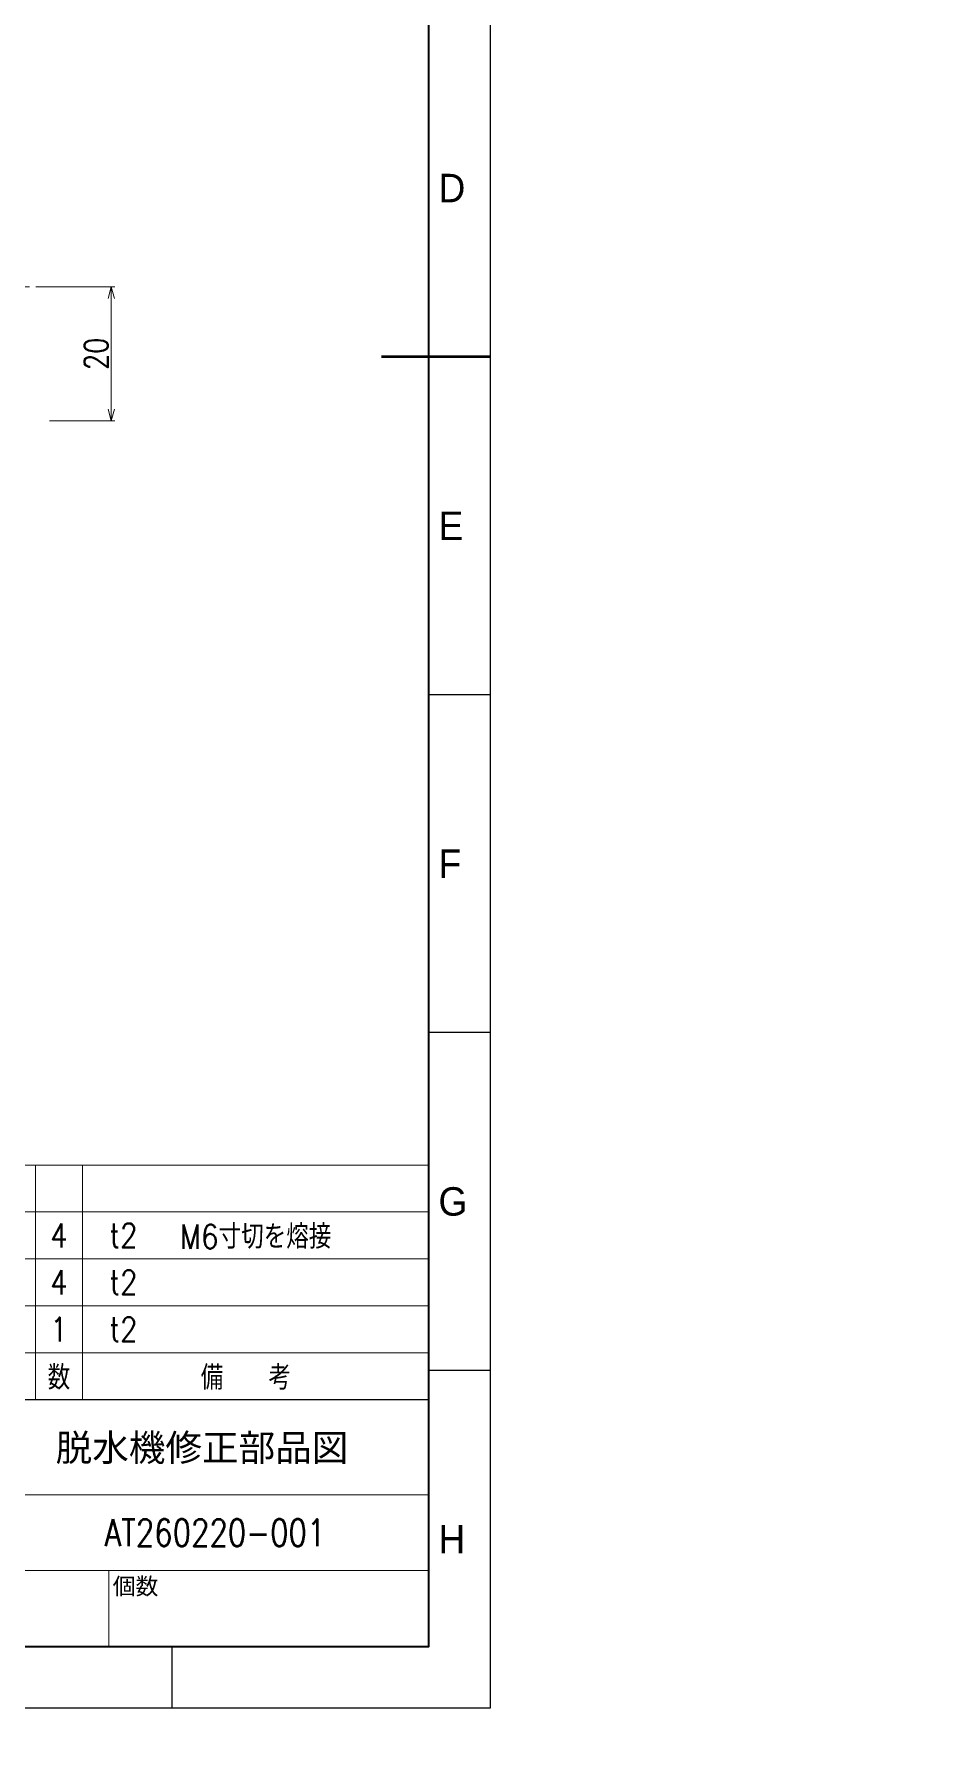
# Model space of a CAD drawing. Header units: millimetres. Extents: x 0 to 70370, y 0 to 11543.
# Drawn here: x 24431 to 24967, y 933 to 1950 of the extents above; entities that cross this region are included whole.
import ezdxf
from ezdxf import colors
from ezdxf.entities.mleader import LeaderData, LeaderLine
from ezdxf.enums import TextEntityAlignment as Align
from ezdxf.math import Vec2, Vec3

# ---------------------------------------------------------------- set-up
doc = ezdxf.new("R2010")
doc.units = ezdxf.units.MM
for name, color, linetype, lineweight in [('02_細線', 5, 'Continuous', 13), ('07_寸法線', 3, 'Continuous', 9), ('99_図枠', 7, 'Continuous', 40)]:
    doc.layers.add(name, color=color, linetype=linetype, lineweight=lineweight)
doc.styles.add('KSS_TXT', font='txt.shx', dxfattribs={"bigfont": 'extfont2.shx'})
doc.styles.get("Standard").update_dxf_attribs({"font": 'arial.ttf'})
doc.styles.add('寸法用', font='simplex.shx', dxfattribs={"width": 0.8, "bigfont": '@extfont2.shx'})
doc.styles.add('表題用', font='MS PGothic.ttf')
doc.dimstyles.new('機械製図用', dxfattribs={"dimtxt": 3.5, "dimasz": 3.5, "dimexe": 2, "dimexo": 0, "dimgap": 1.199999999999999, "dimtad": 1, "dimdsep": 46, "dimtxsty": '寸法用', "dimblk": 'OPEN30', "dimcen": 0, "dimclrd": 256, "dimclre": 256, "dimclrt": 7, "dimazin": 2, "dimtm": 1e-09, "dimtfac": 0.75, "dimtmove": 0, "dimatfit": 3, "dimldrblk": 'OPEN30', "dimfxl": 1, "dimlwd": -1, "dimlwe": -1, "dimarcsym": 0})

# ---------------------------------------------------------------- blocks, each defined once
blk = doc.blocks.new('_Open30')
at = {"color": 0, "linetype": 'ByBlock', "lineweight": -2}
for p, q in [((-1, 0.26794919), (0, 0)), ((0, 0), (-1, -0.26794919)), ((0, 0), (-1, 0))]:
    blk.add_line(p, q, dxfattribs=at)
blk = doc.blocks.new('*D2558')
at = {"layer": '07_寸法線', "transparency": 16777216}
for p, q in [((24340.73786870234, 1799.740490842008), (24428.46286870231, 1799.740490842008)), ((24432.21286870231, 1799.740490842008), (24479.17726742122, 1799.740490842008)), ((24477.17726742122, 1792.740490842008), (24477.17726742122, 1726.740490842008)), ((24440.33786870231, 1719.740490842008), (24479.17726742122, 1719.740490842008))]:
    blk.add_line(p, q, dxfattribs=at)
at = {"layer": 'Defpoints', "color": 0, "transparency": 16777216}
for p in [(24330.73786870234, 1799.740490842008), (24430.33786870231, 1719.740490842008), (24477.17726742122, 1719.740490842008)]:
    blk.add_point(p, dxfattribs=at)
at = {"layer": '07_寸法線', "transparency": 16777216, "xscale": 7, "yscale": 7, "zscale": 7}
for p, rotation in [((24477.17726742122, 1799.740490842008), 90), ((24477.17726742122, 1719.740490842008), 270)]:
    blk.add_blockref('_Open30', p, dxfattribs=dict(at, rotation=rotation))
at = {"layer": '07_寸法線', "color": 7, "transparency": 16777216, "insert": (24468.17726742122, 1759.740490842), "char_height": 14, "attachment_point": 5, "rotation": 90, "style": '寸法用'}
blk.add_mtext('20', dxfattribs=at)
blk = doc.blocks.new('AM_BALLOON1')
at = {"transparency": 16777216}
blk.add_circle((0, 0), 5, dxfattribs=at)
blk.add_attdef('B_NUMBER', text='', height=3, dxfattribs=at).set_placement((0, 0), align=Align.MIDDLE_CENTER)
blk = doc.blocks.new('_OPEN')
at = {"color": 0, "linetype": 'ByBlock'}
for p, q in [((-1, 0.1666666666666666), (0, 0)), ((0, 0), (-1, -0.1666666666666666)), ((0, 0), (-1, 0))]:
    blk.add_line(p, q, dxfattribs=at)

msp = doc.modelspace()

# ---------------------------------------------------------------- linework, layer by layer
at = {"layer": '02_細線'}
for p, q in [((24061.80886029395, 1276.070093466387), (24666.6328525935, 1276.070093466387)), ((24431.90943264848, 1276.070093466387), (24431.90943264848, 1136.084382235389)), ((24459.90657229751, 1276.070093466387), (24459.90657229751, 1136.084382235389)), ((24061.80886029395, 1248.072951821825), (24666.6328525935, 1248.072951821825)), ((24061.80886029395, 1220.075810177277), (24666.6328525935, 1220.075810177277)), ((24061.80886029395, 1192.078668532715), (24666.6328525935, 1192.078668532715)), ((24061.80886029395, 1164.081526888152), (24666.6328525935, 1164.081526888152))]:
    msp.add_line(p, q, dxfattribs=at)
at = {"layer": '99_図枠', "lineweight": 53}
msp.add_line((24703.40428116478, 1757.869439375736), (24638.3471383079, 1757.869439375736), dxfattribs=at)
at = {"layer": '99_図枠', "lineweight": 25}
for p, q in [((24703.40428116478, 1556.458889376545), (24666.6328525935, 1556.458889376545)), ((24703.40428116478, 1355.048339377361), (24666.6328525935, 1355.048339377361)), ((24703.40428116478, 1153.637789378176), (24666.6328525935, 1153.637789378176)), ((24513.52228116555, 952.3916393724794), (24513.52228116555, 988.998667950269))]:
    msp.add_line(p, q, dxfattribs=at)
at = {"layer": '99_図枠', "lineweight": 13}
for p, q in [((24350.10902632117, 1079.512953664187), (24666.6328525935, 1079.512953664187)), ((24199.06142402389, 1034.25581080723), (24666.6328525935, 1034.25581080723)), ((24475.60428116567, 1034.25581080723), (24475.60428116567, 988.998667950269))]:
    msp.add_line(p, q, dxfattribs=at)
at = {"layer": '99_図枠'}
msp.add_lwpolyline([(22535.02142403068, 988.998667950269), (24666.6328525935, 988.998667950269), (24666.6328525935, 2526.740210801196), (22535.02142403068, 2526.740210801196)], close=True, dxfattribs=at)
at = {"layer": '99_図枠', "lineweight": 25}
msp.add_lwpolyline([(23874.6328525967, 988.998667950269), (24666.6328525935, 988.998667950269), (24666.6328525935, 1136.084382235389), (23874.6328525967, 1136.084382235389)], close=True, dxfattribs=at)
at = {"layer": 'Defpoints'}
msp.add_lwpolyline([(22424.82028116478, 952.3916393724794), (24703.40428116478, 952.3916393724794), (24703.40428116478, 2563.511639372475), (22424.82028116478, 2563.511639372475)], close=True, dxfattribs=at)

# ---------------------------------------------------------------- texts
for tag, height, style, width, p in [('M6寸切を熔接', 14.4, 'KSS_TXT', 0.85, (24563.24197433634, 1234.07438250367)), ('4', 14.4, 'KSS_TXT', 0.85, (24445.90800247299, 1234.07437949544)), ('t2', 14.4, 'KSS_TXT', 0.85, (24484.43071668032, 1234.07438250367)), ('4', 14.4, 'KSS_TXT', 0.85, (24445.90800247299, 1206.077237850877)), ('t2', 14.4, 'KSS_TXT', 0.85, (24484.43071668032, 1206.077240859107)), ('1', 14.4, 'KSS_TXT', 0.85, (24445.90800247299, 1178.080096206319)), ('t2', 14.4, 'KSS_TXT', 0.85, (24484.43071668032, 1178.080099214549)), ('数', 14.4, 'KSS_TXT', 0.85, (24445.90800247299, 1150.082954561785)), ('備\u3000\u3000考', 14.4, 'KSS_TXT', 0.85, (24557.40934799596, 1150.082954561785)), ('AT260220-001', 16, '寸法用', 0.8, (24538.99848649521, 1056.884382235708))]:
    msp.add_attdef(tag, text='', height=height, dxfattribs=dict(style=style, width=width)).set_placement(p, align=Align.MIDDLE)
at = {"style": '表題用'}
msp.add_attdef('脱水機修正部品図', text='', height=16, dxfattribs=at).set_placement((24531.26216411799, 1107.798667949788), align=Align.MIDDLE)
at = {"layer": '99_図枠', "lineweight": 13, "style": '表題用'}
for s, p in [('D', (24672.28999545061, 1858.574714375325)), ('E', (24672.28999545061, 1657.16416437614)), ('F', (24672.28999545061, 1455.753614376954)), ('G', (24672.28999545061, 1254.343064377768)), ('H', (24672.28999545061, 1052.932514378583))]:
    msp.add_text(s, height=16.97142857136, dxfattribs=at).set_placement(p, align=Align.MIDDLE_LEFT)
at = {"layer": '99_図枠', "style": '表題用'}
msp.add_text('個数', height=10, dxfattribs=at).set_placement((24477.97916815319, 1024.907406080882), align=Align.MIDDLE_LEFT)

# ---------------------------------------------------------------- dimensions: what is measured, and where the dimension line sits
at = {"layer": '07_寸法線'}
dim = msp.add_linear_dim(base=(24477.17726742122, 1719.740490842008), p1=(24330.73786870233, 1799.740490842007), p2=(24430.33786870231, 1719.740490842007), angle=90, dimstyle='機械製図用', override={"dimtxt": 14, "dimasz": 7, "dimexo": 10, "dimgap": 2, "dimlfac": 0.25}, dxfattribs=at)
dim.commit()
dim.dimension.update_dxf_attribs({"geometry": '*D2558', "text_midpoint": (24468.17726742122, 1759.740490842)})

# ---------------------------------------------------------------- leaders
ml = msp.add_multileader_block('Standard', dxfattribs=at)
ml.set_content('AM_BALLOON1', color=256, scale=9.374431818181815)
ml.set_attribute('B_NUMBER', '1', width=0)
ml.set_leader_properties(color=256, linetype='ByLayer', lineweight=-1)
ml.set_arrow_properties(name='OPEN')
ml.build(insert=Vec2(0, 0))
ml.multileader.update_dxf_attribs({"leader_type": 0, "has_dogleg": 0, "text_right_attachment_type": 6, "dogleg_length": 0, "arrow_head_size": 4.6875, "scale": 2.5, "block_connection_type": 1})
ctx = ml.context
ctx.base_point, ctx.scale, ctx.char_height, ctx.arrow_head_size, ctx.landing_gap_size, ctx.plane_origin = Vec3(33418.77148337808, 3166.994767548861), 2.5, 9.375, 4.6875, 4.6875, Vec3(33418.77148337808, 3166.994767548861)
ctx.right_attachment, ctx.attachment_type = 6, 1
notes = []
notes.append((ctx, [(0, (0, 0, 0), (0, 0), (1, 0), 1, [])]))
ctx.block.insert = Vec3(33418.77148337808, 3166.994767548861)
ml = msp.add_multileader_block('Standard', dxfattribs=at)
ml.set_content('AM_BALLOON1', color=256, scale=7.499545454545451)
ml.set_attribute('B_NUMBER', '1A', width=0)
ml.set_leader_properties(color=256, linetype='ByLayer', lineweight=-1)
ml.set_arrow_properties(name='OPEN')
ml.build(insert=Vec2(0, 0))
ml.multileader.update_dxf_attribs({"leader_type": 0, "has_dogleg": 0, "text_right_attachment_type": 6, "dogleg_length": 0, "arrow_head_size": 3.75, "scale": 2.5, "block_connection_type": 1})
ctx = ml.context
ctx.base_point, ctx.scale, ctx.char_height, ctx.arrow_head_size, ctx.landing_gap_size, ctx.plane_origin = Vec3(35324.79509369504, 3132.321985824334), 2.5, 7.5, 3.75, 3.75, Vec3(35324.79509369504, 3132.321985824334)
ctx.right_attachment, ctx.attachment_type = 6, 1
notes.append((ctx, [(0, (0, 0, 0), (0, 0), (1, 0), 1, [])]))
ctx.block.insert = Vec3(35324.79509369504, 3132.321985824334)
ml = msp.add_multileader_block('Standard', dxfattribs=at)
ml.set_content('AM_BALLOON1', color=256, scale=7.499545454545451)
ml.set_attribute('B_NUMBER', '2', width=0)
ml.set_leader_properties(color=256, linetype='ByLayer', lineweight=-1)
ml.set_arrow_properties(name='OPEN')
ml.build(insert=Vec2(0, 0))
ml.multileader.update_dxf_attribs({"leader_type": 0, "has_dogleg": 0, "text_right_attachment_type": 6, "dogleg_length": 0, "arrow_head_size": 3.75, "scale": 2.5, "block_connection_type": 1})
ctx = ml.context
ctx.base_point, ctx.scale, ctx.char_height, ctx.arrow_head_size, ctx.landing_gap_size, ctx.plane_origin = Vec3(37084.60592553593, 2712.990599675503), 2.5, 7.5, 3.75, 3.75, Vec3(37084.60592553593, 2712.990599675503)
ctx.right_attachment, ctx.attachment_type = 6, 1
notes.append((ctx, [(0, (0, 0, 0), (0, 0), (1, 0), 1, [])]))
ctx.block.insert = Vec3(37084.60592553593, 2712.990599675503)
ml = msp.add_multileader_block('Standard', dxfattribs=at)
ml.set_content('AM_BALLOON1', color=256, scale=7.499545454545451)
ml.set_attribute('B_NUMBER', '3', width=0)
ml.set_leader_properties(color=256, linetype='ByLayer', lineweight=-1)
ml.set_arrow_properties(name='OPEN')
ml.build(insert=Vec2(0, 0))
ml.multileader.update_dxf_attribs({"leader_type": 0, "has_dogleg": 0, "text_right_attachment_type": 6, "dogleg_length": 0, "arrow_head_size": 3.75, "scale": 2.5, "block_connection_type": 1})
ctx = ml.context
ctx.base_point, ctx.scale, ctx.char_height, ctx.arrow_head_size, ctx.landing_gap_size, ctx.plane_origin = Vec3(38565.9452642587, 2679.176486131846), 2.5, 7.5, 3.75, 3.75, Vec3(38565.9452642587, 2679.176486131846)
ctx.right_attachment, ctx.attachment_type = 6, 1
notes.append((ctx, [(0, (0, 0, 0), (0, 0), (1, 0), 1, [])]))
ctx.block.insert = Vec3(38565.9452642587, 2679.176486131846)
ml = msp.add_multileader_block('Standard', dxfattribs=at)
ml.set_content('AM_BALLOON1', color=256, scale=7.499545454545451)
ml.set_attribute('B_NUMBER', '1B', width=0)
ml.set_leader_properties(color=256, linetype='ByLayer', lineweight=-1)
ml.set_arrow_properties(name='OPEN')
ml.build(insert=Vec2(0, 0))
ml.multileader.update_dxf_attribs({"leader_type": 0, "has_dogleg": 0, "text_right_attachment_type": 6, "dogleg_length": 0, "arrow_head_size": 3.75, "scale": 2.5, "block_connection_type": 1})
ctx = ml.context
ctx.base_point, ctx.scale, ctx.char_height, ctx.arrow_head_size, ctx.landing_gap_size, ctx.plane_origin = Vec3(35324.79509369504, 2449.628270926723), 2.5, 7.5, 3.75, 3.75, Vec3(35324.79509369504, 2449.628270926723)
ctx.right_attachment, ctx.attachment_type = 6, 1
notes.append((ctx, [(0, (0, 0, 0), (0, 0), (1, 0), 1, [])]))
ctx.block.insert = Vec3(35324.79509369504, 2449.628270926723)
ml = msp.add_multileader_block('Standard', dxfattribs=at)
ml.set_content('AM_BALLOON1', color=256, scale=5.024695454545452)
ml.set_attribute('B_NUMBER', '1', width=0)
ml.set_leader_properties(color=256, linetype='ByLayer', lineweight=-1)
ml.set_arrow_properties(name='OPEN')
ml.build(insert=Vec2(0, 0))
ml.multileader.update_dxf_attribs({"leader_type": 0, "has_dogleg": 0, "text_right_attachment_type": 6, "dogleg_length": 0, "arrow_head_size": 2.5125, "scale": 2.5, "block_connection_type": 1})
ctx = ml.context
ctx.base_point, ctx.scale, ctx.char_height, ctx.arrow_head_size, ctx.landing_gap_size, ctx.plane_origin = Vec3(40332.08447524762, 2013.344835826902), 2.5, 5.025, 2.5125, 2.5125, Vec3(40332.08447524762, 2013.344835826902)
ctx.right_attachment, ctx.attachment_type = 6, 1
notes.append((ctx, [(0, (0, 0, 0), (0, 0), (1, 0), 1, [])]))
ctx.block.insert = Vec3(40332.08447524762, 2013.344835826902)
ml = msp.add_multileader_block('Standard', dxfattribs=at)
ml.set_content('AM_BALLOON1', color=256, scale=5.024695454545452)
ml.set_attribute('B_NUMBER', '2', width=0)
ml.set_leader_properties(color=256, linetype='ByLayer', lineweight=-1)
ml.set_arrow_properties(name='OPEN')
ml.build(insert=Vec2(0, 0))
ml.multileader.update_dxf_attribs({"leader_type": 0, "has_dogleg": 0, "text_right_attachment_type": 6, "dogleg_length": 0, "arrow_head_size": 2.5125, "scale": 2.5, "block_connection_type": 1})
ctx = ml.context
ctx.base_point, ctx.scale, ctx.char_height, ctx.arrow_head_size, ctx.landing_gap_size, ctx.plane_origin = Vec3(41277.9905563046, 2013.344835826902), 2.5, 5.025, 2.5125, 2.5125, Vec3(41277.9905563046, 2013.344835826902)
ctx.right_attachment, ctx.attachment_type = 6, 1
notes.append((ctx, [(0, (0, 0, 0), (0, 0), (1, 0), 1, [])]))
ctx.block.insert = Vec3(41277.9905563046, 2013.344835826902)
ml = msp.add_multileader_block('Standard', dxfattribs=at)
ml.set_content('AM_BALLOON1', color=256, scale=7.499545454545451)
ml.set_attribute('B_NUMBER', '3', width=0)
ml.set_leader_properties(color=256, linetype='ByLayer', lineweight=-1)
ml.set_arrow_properties(name='OPEN')
ml.build(insert=Vec2(0, 0))
ml.multileader.update_dxf_attribs({"leader_type": 0, "has_dogleg": 0, "text_right_attachment_type": 6, "dogleg_length": 0, "arrow_head_size": 3.75, "scale": 2.5, "block_connection_type": 1})
ctx = ml.context
ctx.base_point, ctx.scale, ctx.char_height, ctx.arrow_head_size, ctx.landing_gap_size, ctx.plane_origin = Vec3(38565.9452642587, 1903.883354309417), 2.5, 7.5, 3.75, 3.75, Vec3(38565.9452642587, 1903.883354309417)
ctx.right_attachment, ctx.attachment_type = 6, 1
notes.append((ctx, [(0, (0, 0, 0), (0, 0), (1, 0), 1, [])]))
ctx.block.insert = Vec3(38565.9452642587, 1903.883354309417)
ml = msp.add_multileader_block('Standard', dxfattribs=at)
ml.set_content('AM_BALLOON1', color=256, scale=7.499545454545451)
ml.set_attribute('B_NUMBER', '1C', width=0)
ml.set_leader_properties(color=256, linetype='ByLayer', lineweight=-1)
ml.set_arrow_properties(name='OPEN')
ml.build(insert=Vec2(0, 0))
ml.multileader.update_dxf_attribs({"leader_type": 0, "has_dogleg": 0, "text_right_attachment_type": 6, "dogleg_length": 0, "arrow_head_size": 3.75, "scale": 2.5, "block_connection_type": 1})
ctx = ml.context
ctx.base_point, ctx.scale, ctx.char_height, ctx.arrow_head_size, ctx.landing_gap_size, ctx.plane_origin = Vec3(35324.79509369504, 1714.135488689198), 2.5, 7.5, 3.75, 3.75, Vec3(35324.79509369504, 1714.135488689198)
ctx.right_attachment, ctx.attachment_type = 6, 1
notes.append((ctx, [(0, (0, 0, 0), (0, 0), (1, 0), 1, [])]))
ctx.block.insert = Vec3(35324.79509369504, 1714.135488689198)
ml = msp.add_multileader_block('Standard', dxfattribs=at)
ml.set_content('AM_BALLOON1', color=256, scale=2.499848484848484)
ml.set_attribute('B_NUMBER', '4', width=0)
ml.set_leader_properties(color=256, linetype='ByLayer', lineweight=-1)
ml.set_arrow_properties(name='OPEN')
ml.build(insert=Vec2(0, 0))
ml.multileader.update_dxf_attribs({"leader_type": 0, "has_dogleg": 0, "text_right_attachment_type": 6, "dogleg_length": 0, "arrow_head_size": 1.25, "scale": 2.5, "block_connection_type": 1})
ctx = ml.context
ctx.base_point, ctx.scale, ctx.char_height, ctx.arrow_head_size, ctx.landing_gap_size, ctx.plane_origin = Vec3(28311.93581405425, 1443.584430905576), 2.5, 2.5, 1.25, 1.25, Vec3(28311.93581405425, 1443.584430905576)
ctx.right_attachment, ctx.attachment_type = 6, 1
notes.append((ctx, [(0, (0, 0, 0), (0, 0), (1, 0), 1, [])]))
ctx.block.insert = Vec3(28311.93581405425, 1443.584430905576)
ml = msp.add_multileader_block('Standard', dxfattribs=at)
ml.set_content('AM_BALLOON1', color=256, scale=2.499848484848484)
ml.set_attribute('B_NUMBER', '5', width=0)
ml.set_leader_properties(color=256, linetype='ByLayer', lineweight=-1)
ml.set_arrow_properties(name='OPEN')
ml.build(insert=Vec2(0, 0))
ml.multileader.update_dxf_attribs({"leader_type": 0, "has_dogleg": 0, "text_right_attachment_type": 6, "dogleg_length": 0, "arrow_head_size": 1.25, "scale": 2.5, "block_connection_type": 1})
ctx = ml.context
ctx.base_point, ctx.scale, ctx.char_height, ctx.arrow_head_size, ctx.landing_gap_size, ctx.plane_origin = Vec3(28311.93581405425, 1131.036070161375), 2.5, 2.5, 1.25, 1.25, Vec3(28311.93581405425, 1131.036070161375)
ctx.right_attachment, ctx.attachment_type = 6, 1
notes.append((ctx, [(0, (0, 0, 0), (0, 0), (1, 0), 1, [])]))
ctx.block.insert = Vec3(28311.93581405425, 1131.036070161375)
for ctx, leaders in notes:
    for number, flags, end, landing, length, lines in leaders:
        leader = LeaderData()
        leader.index, (leader.has_last_leader_line, leader.has_dogleg_vector, leader.attachment_direction) = number, flags
        leader.last_leader_point, leader.dogleg_vector, leader.dogleg_length = Vec3(end), Vec3(landing), length
        for number, points, colour, breaks in lines:
            line = LeaderLine()
            line.index, line.vertices, line.color, line.breaks = number, Vec3.list(points), colors.encode_raw_color(colour), breaks
            leader.lines.append(line)
        ctx.leaders.append(leader)

doc.saveas('drawing.dxf')
